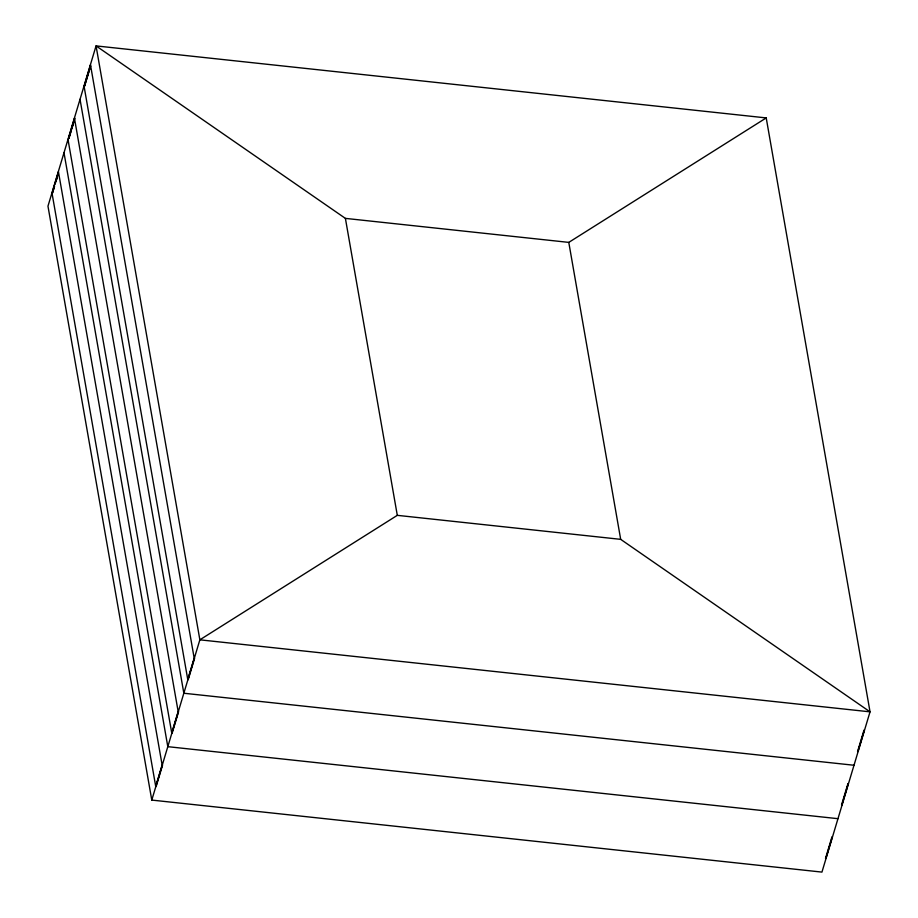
<?xml version="1.0" encoding="UTF-8"?>
<svg xmlns="http://www.w3.org/2000/svg" width="918" height="918" viewBox="0 0 918 918"><rect width="100%" height="100%" fill="white"/><g stroke="black" fill="none" stroke-linecap="round" stroke-linejoin="round"><path stroke-width="1.38" d="M52.418 193.159L54.426 186.457M55.229 183.772L57.237 177.071M68.85 138.388L74.874 118.284M84.467 86.315L90.503 66.211M52.533 192.906L54.541 186.216M56.147 180.869L58.155 174.179M68.965 138.148L70.973 131.458M71.776 128.784L73.784 122.094M84.594 86.062L90.607 65.993M151.78 800.083L199.86 639.823L96.057 45.9L766.22 117.917L870.034 711.84L821.943 872.1L151.78 800.083L47.965 206.16L96.057 45.9L345.397 218.381L568.781 242.386L766.22 117.917M156.129 786.542L162.566 765.096M172.159 733.115L178.597 711.668M188.19 679.699L194.616 658.252M825.5 858.468L831.926 837.021M841.519 805.052L847.957 783.605M857.55 751.624L863.987 730.177M825.879 858.399L832.293 837.009M841.909 804.983L848.324 783.582M857.928 751.555L864.354 730.166M397.299 515.342L199.86 639.823L870.034 711.84L620.683 539.348L397.299 515.342L345.397 218.381M854.004 765.256L183.841 693.239L80.027 99.316M837.973 818.684L167.81 746.667L63.996 152.744M568.781 242.386L620.683 539.348M58.454 171.827L52.028 193.216L155.716 786.382L162.13 764.992L58.454 171.827M74.484 118.399L68.058 139.8L171.735 732.966L178.161 711.565L74.484 118.399M90.503 64.983L84.089 86.384L187.765 679.538L194.18 658.149L90.503 64.983"/></g></svg>
